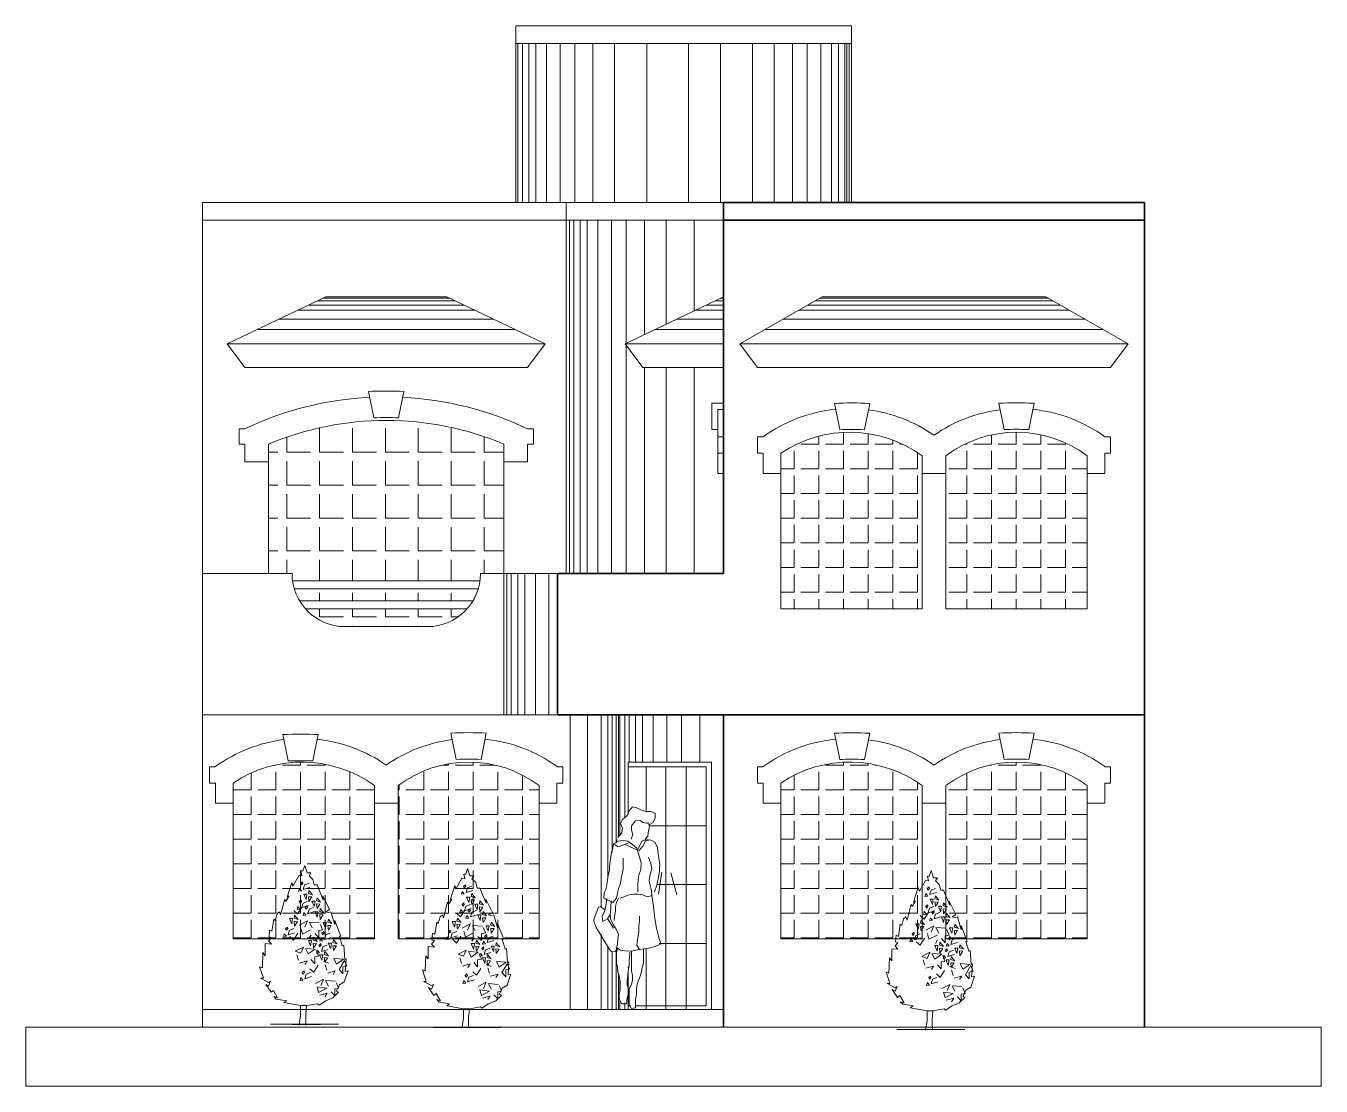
# Model space of a CAD drawing. Header units: millimetres. Extents: x 283.2 to 350.7, y 104.5 to 135.2.
# Drawn here: x 326.16 to 337.16, y 126.23 to 135.23 of the extents above; entities that cross this region are included whole.
import ezdxf

# ---------------------------------------------------------------- set-up
doc = ezdxf.new("R2010")
doc.units = ezdxf.units.MM
doc.layers.get('0').update_dxf_attribs({"lineweight": 0})
for name, color, linetype, lineweight in [('bajo', 5, 'Continuous', 13), ('carga', 6, 'Continuous', 35), ('muebles', 2, 'Continuous', 13), ('niveles', 40, 'Continuous', 0), ('árboles', 74, 'Continuous', 0)]:
    doc.layers.add(name, color=color, linetype=linetype, lineweight=lineweight)

# ---------------------------------------------------------------- blocks, each defined once
blk = doc.blocks.new('b arbol27')
at = {"linetype": 'Continuous'}
for p, q in [((-0.072, 4.864), (-0.13, 4.695)), ((0.001, 4.639), (-0.072, 4.864)), ((-0.247, 4.564), (-0.437, 4.226)), ((-0.159, 4.545), (-0.247, 4.564)), ((-0.13, 4.695), (-0.189, 4.695)), ((-0.189, 4.695), (-0.159, 4.545)), ((0.118, 4.639), (0.001, 4.639)), ((0.06, 4.545), (0.118, 4.639)), ((0.176, 4.433), (0.06, 4.545)), ((0.22, 4.264), (0.176, 4.433)), ((-0.466, 4.339), (-0.612, 3.889)), ((-0.437, 4.226), (-0.466, 4.339)), ((-0.236, 4.161), (-0.264, 4.072)), ((-0.264, 4.072), (-0.174, 4.083)), ((-0.174, 4.083), (-0.236, 4.161)), ((-0.14, 4.365), (-0.195, 4.313)), ((-0.195, 4.313), (-0.174, 4.266)), ((-0.174, 4.266), (-0.127, 4.318)), ((-0.127, 4.318), (-0.14, 4.365)), ((-0.079, 4.266), (-0.119, 4.125)), ((-0.119, 4.125), (0.086, 4.187)), ((-0.034, 3.82), (-0.103, 3.987)), ((-0.103, 3.987), (-0.007, 3.987)), ((0.059, 4.318), (-0.079, 4.266)), ((-0.007, 3.987), (-0.034, 3.82)), ((0.055, 4.092), (0.041, 4.003)), ((0.041, 4.003), (0.165, 3.961)), ((0.165, 3.961), (0.055, 4.092)), ((0.308, 4.264), (0.22, 4.264)), ((0.498, 3.797), (0.308, 4.264)), ((-0.685, 3.833), (-0.817, 3.346)), ((-0.656, 3.759), (-0.685, 3.833)), ((-0.554, 3.927), (-0.656, 3.759)), ((-0.612, 3.889), (-0.554, 3.927)), ((-0.283, 3.604), (-0.31, 3.516)), ((-0.291, 3.375), (-0.157, 3.588)), ((-0.221, 3.526), (-0.283, 3.604)), ((-0.187, 3.808), (-0.242, 3.756)), ((-0.242, 3.756), (-0.221, 3.709)), ((-0.221, 3.709), (-0.173, 3.761)), ((-0.173, 3.761), (-0.187, 3.808)), ((-0.125, 3.709), (-0.166, 3.568)), ((-0.166, 3.568), (0.04, 3.631)), ((0.012, 3.761), (-0.125, 3.709)), ((-0.001, 3.623), (-0.056, 3.57)), ((0.013, 3.576), (-0.001, 3.623)), ((0.055, 3.758), (0.041, 3.904)), ((0.041, 3.904), (0.144, 3.899)), ((0.144, 3.899), (0.055, 3.758)), ((0.217, 3.6), (0.148, 3.768)), ((0.148, 3.768), (0.245, 3.768)), ((0.245, 3.768), (0.217, 3.6)), ((0.306, 3.872), (0.292, 3.783)), ((0.292, 3.783), (0.416, 3.741)), ((0.306, 3.538), (0.292, 3.684)), ((0.292, 3.684), (0.395, 3.679)), ((0.416, 3.741), (0.306, 3.872)), ((0.395, 3.679), (0.306, 3.538)), ((0.483, 3.927), (0.498, 3.797)), ((0.688, 3.516), (0.483, 3.927)), ((-1.021, 3.215), (-1.08, 2.841)), ((-0.978, 3.178), (-1.021, 3.215)), ((-0.919, 3.384), (-0.978, 3.178)), ((-0.846, 3.44), (-0.919, 3.384)), ((-0.817, 3.346), (-0.846, 3.44)), ((-0.474, 3.066), (-0.543, 3.234)), ((-0.543, 3.234), (-0.447, 3.234)), ((-0.447, 3.234), (-0.474, 3.066)), ((-0.407, 3.482), (-0.291, 3.375)), ((-0.385, 3.338), (-0.399, 3.249)), ((-0.399, 3.249), (-0.275, 3.208)), ((-0.275, 3.208), (-0.385, 3.338)), ((-0.31, 3.516), (-0.221, 3.526)), ((-0.097, 3.419), (-0.124, 3.33)), ((-0.124, 3.33), (-0.035, 3.34)), ((-0.035, 3.34), (-0.097, 3.419)), ((-0.056, 3.57), (-0.035, 3.523)), ((-0.035, 3.523), (0.013, 3.576)), ((0.061, 3.523), (0.02, 3.382)), ((0.02, 3.382), (0.225, 3.445)), ((0.198, 3.576), (0.061, 3.523)), ((0.243, 3.438), (0.339, 3.438)), ((0.311, 3.271), (0.243, 3.438)), ((0.339, 3.438), (0.311, 3.271)), ((0.401, 3.542), (0.386, 3.454)), ((0.386, 3.454), (0.51, 3.412)), ((0.401, 3.208), (0.386, 3.354)), ((0.386, 3.354), (0.489, 3.349)), ((0.51, 3.412), (0.401, 3.542)), ((0.489, 3.349), (0.401, 3.208)), ((0.571, 3.44), (0.688, 3.516)), ((0.644, 3.422), (0.571, 3.44)), ((0.652, 3.213), (0.638, 3.124)), ((0.732, 3.44), (0.644, 3.422)), ((0.762, 3.082), (0.652, 3.213)), ((0.848, 3.047), (0.732, 3.44)), ((-1.153, 2.878), (-1.167, 2.672)), ((-1.08, 2.841), (-1.153, 2.878)), ((-0.604, 2.973), (-0.659, 2.921)), ((-0.659, 2.921), (-0.638, 2.874)), ((-0.638, 2.874), (-0.591, 2.926)), ((-0.591, 2.926), (-0.604, 2.973)), ((-0.543, 2.874), (-0.584, 2.733)), ((-0.584, 2.733), (-0.378, 2.795)), ((-0.405, 2.926), (-0.543, 2.874)), ((-0.385, 3.004), (-0.399, 3.15)), ((-0.399, 3.15), (-0.296, 3.145)), ((-0.296, 3.145), (-0.385, 3.004)), ((0.009, 3.162), (-0.241, 3.034)), ((-0.191, 2.927), (-0.141, 2.757)), ((-0.141, 2.757), (0.109, 2.884)), ((-0.074, 2.97), (0.009, 3.162)), ((0.075, 3.119), (0.159, 2.948)), ((0.375, 3.098), (0.075, 3.119)), ((0.475, 2.884), (0.358, 2.863)), ((0.358, 2.863), (0.358, 2.65)), ((0.408, 3.055), (0.475, 2.884)), ((0.509, 2.834), (0.455, 2.782)), ((0.476, 2.735), (0.523, 2.787)), ((0.563, 2.941), (0.494, 3.108)), ((0.494, 3.108), (0.59, 3.108)), ((0.523, 2.787), (0.509, 2.834)), ((0.59, 3.108), (0.563, 2.941)), ((0.709, 2.787), (0.571, 2.735)), ((0.638, 3.124), (0.762, 3.082)), ((0.652, 2.878), (0.638, 3.024)), ((0.638, 3.024), (0.741, 3.019)), ((0.741, 3.019), (0.652, 2.878)), ((1.038, 2.692), (0.848, 3.178)), ((0.848, 3.178), (0.848, 3.047)), ((-1.094, 2.447), (-1.284, 2.467)), ((-1.284, 2.467), (-1.284, 2.092)), ((-1.094, 2.654), (-1.182, 2.541)), ((-1.182, 2.541), (-1.094, 2.447)), ((-1.167, 2.672), (-1.094, 2.654)), ((-0.701, 2.769), (-0.728, 2.68)), ((-0.728, 2.68), (-0.638, 2.691)), ((-0.638, 2.691), (-0.701, 2.769)), ((-0.531, 2.679), (-0.414, 2.572)), ((-0.414, 2.572), (-0.281, 2.785)), ((0.107, 2.391), (0.039, 2.558)), ((0.039, 2.558), (0.135, 2.558)), ((0.059, 2.629), (0.125, 2.735)), ((0.135, 2.558), (0.107, 2.391)), ((0.196, 2.663), (0.182, 2.574)), ((0.182, 2.574), (0.306, 2.532)), ((0.196, 2.329), (0.182, 2.475)), ((0.182, 2.475), (0.285, 2.47)), ((0.306, 2.532), (0.196, 2.663)), ((0.285, 2.47), (0.196, 2.329)), ((0.358, 2.65), (0.242, 2.778)), ((0.417, 2.463), (0.362, 2.41)), ((0.362, 2.41), (0.383, 2.363)), ((0.383, 2.363), (0.43, 2.416)), ((0.413, 2.63), (0.386, 2.541)), ((0.386, 2.541), (0.476, 2.552)), ((0.476, 2.552), (0.413, 2.63)), ((0.43, 2.416), (0.417, 2.463)), ((0.455, 2.782), (0.476, 2.735)), ((0.616, 2.416), (0.478, 2.363)), ((0.571, 2.735), (0.53, 2.594)), ((0.53, 2.594), (0.736, 2.656)), ((0.72, 2.313), (0.651, 2.48)), ((0.651, 2.48), (0.747, 2.48)), ((0.747, 2.48), (0.72, 2.313)), ((0.809, 2.584), (0.795, 2.496)), ((0.795, 2.496), (0.919, 2.454)), ((0.795, 2.396), (0.898, 2.391)), ((0.809, 2.25), (0.795, 2.396)), ((0.919, 2.454), (0.809, 2.584)), ((0.898, 2.391), (0.809, 2.25)), ((0.994, 2.692), (1.038, 2.692)), ((1.082, 2.391), (0.994, 2.692)), ((1.126, 2.411), (1.082, 2.391)), ((1.155, 1.98), (1.126, 2.411)), ((-1.357, 2.186), (-1.372, 1.717)), ((-1.284, 2.092), (-1.357, 2.186)), ((-0.115, 2.359), (-0.364, 2.231)), ((-0.364, 2.231), (-0.198, 2.167)), ((-0.314, 2.124), (-0.264, 1.954)), ((-0.198, 2.167), (-0.115, 2.359)), ((0.251, 2.295), (-0.048, 2.316)), ((-0.048, 2.316), (0.035, 2.145)), ((0.035, 2.145), (0.251, 2.295)), ((0.351, 2.081), (0.235, 2.06)), ((0.235, 2.06), (0.235, 1.847)), ((0.285, 2.252), (0.351, 2.081)), ((0.321, 2.259), (0.293, 2.17)), ((0.293, 2.17), (0.383, 2.181)), ((0.383, 2.181), (0.321, 2.259)), ((0.453, 1.952), (0.384, 2.119)), ((0.384, 2.119), (0.48, 2.119)), ((0.478, 2.363), (0.438, 2.222)), ((0.438, 2.222), (0.643, 2.285)), ((0.48, 2.119), (0.453, 1.952)), ((0.542, 2.223), (0.528, 2.134)), ((0.528, 2.134), (0.652, 2.093)), ((0.542, 1.889), (0.528, 2.035)), ((0.528, 2.035), (0.631, 2.03)), ((0.652, 2.093), (0.542, 2.223)), ((0.631, 2.03), (0.542, 1.889)), ((1.116, 1.986), (0.817, 2.007)), ((0.817, 2.007), (0.9, 1.836)), ((1.199, 1.998), (1.155, 1.98)), ((1.17, 1.605), (1.199, 1.998)), ((-1.46, 1.755), (-1.343, 1.398)), ((-1.372, 1.717), (-1.46, 1.755)), ((0.002, 1.932), (-0.231, 1.868)), ((-0.094, 1.628), (-0.149, 1.575)), ((-0.08, 1.581), (-0.094, 1.628)), ((-0.065, 1.826), (0.002, 1.932)), ((0.087, 1.691), (0.204, 1.584)), ((0.235, 1.847), (0.118, 1.975)), ((0.204, 1.584), (0.337, 1.797)), ((0.501, 1.922), (0.667, 1.858)), ((0.551, 1.815), (0.601, 1.645)), ((0.867, 1.623), (0.634, 1.559)), ((0.8, 1.517), (0.867, 1.623)), ((0.9, 1.836), (1.116, 1.986)), ((0.983, 1.666), (1.15, 1.943)), ((1.1, 1.538), (0.983, 1.666)), ((1.216, 1.772), (1.1, 1.751)), ((1.1, 1.751), (1.1, 1.538)), ((1.141, 1.286), (1.257, 1.624)), ((1.15, 1.943), (1.216, 1.772)), ((1.257, 1.624), (1.17, 1.605)), ((-1.43, 1.398), (-1.182, 1.268)), ((-1.343, 1.398), (-1.43, 1.398)), ((-1.182, 1.155), (-1.27, 1.212)), ((-1.27, 1.212), (-1.109, 0.969)), ((-1.182, 1.268), (-1.124, 1.306)), ((-1.124, 1.306), (-1.182, 1.155)), ((-0.19, 1.424), (-0.217, 1.335)), ((-0.217, 1.335), (-0.128, 1.345)), ((-0.128, 1.345), (-0.19, 1.424)), ((-0.149, 1.575), (-0.128, 1.528)), ((-0.128, 1.528), (-0.08, 1.581)), ((-0.032, 1.528), (-0.073, 1.387)), ((-0.073, 1.387), (0.132, 1.45)), ((0.105, 1.581), (-0.032, 1.528)), ((0.503, 1.371), (0.254, 1.243)), ((0.42, 1.179), (0.503, 1.371)), ((0.57, 1.328), (0.653, 1.157)), ((0.869, 1.307), (0.57, 1.328)), ((0.903, 1.264), (0.969, 1.093)), ((0.994, 1.193), (1.141, 1.286)), ((-1.109, 0.969), (-1.036, 1.025)), ((-1.036, 1.025), (-0.905, 0.8)), ((-0.905, 0.8), (-1.021, 0.837)), ((-1.021, 0.837), (-0.948, 0.762)), ((0.603, 1.093), (0.304, 1.136)), ((0.304, 1.136), (0.354, 0.966)), ((0.354, 0.966), (0.603, 1.093)), ((0.62, 0.944), (0.387, 0.88)), ((0.553, 0.838), (0.62, 0.944)), ((0.571, 0.706), (0.79, 0.8)), ((0.853, 0.859), (0.736, 0.987)), ((0.79, 0.8), (0.965, 0.969)), ((0.969, 1.093), (0.853, 1.072)), ((0.853, 1.072), (0.853, 0.859)), ((0.907, 1.005), (0.994, 1.193)), ((0.965, 0.969), (0.907, 1.005)), ((-0.948, 0.762), (-0.627, 0.706)), ((-0.627, 0.706), (-0.715, 0.65)), ((-0.715, 0.65), (-0.201, 0.558)), ((-0.201, 0.558), (-0.201, 0.253)), ((-0.201, 0.558), (-0.018, 0.558)), ((-0.018, 0.558), (-0.043, 0.295)), ((-0.018, 0.558), (0.323, 0.612)), ((0.323, 0.612), (0.366, 0.575)), ((0.366, 0.575), (0.571, 0.706)), ((-0.201, 0.253), (-0.247, -0.042)), ((-0.043, 0.295), (-0.043, 0.05)), ((-0.043, 0.05), (-0.028, -0.042))]:
    blk.add_line(p, q, dxfattribs=at)
at = {"linetype": 'ByBlock'}
for p, q in [((-1.13, -0.015), (0.96, -0.015)), ((-0.456, -0.016), (0.409, -0.016))]:
    blk.add_line(p, q, dxfattribs=at)

msp = doc.modelspace()

# ---------------------------------------------------------------- hatches: boundary and pattern name
at = {"layer": 'niveles'}
h = msp.add_hatch(dxfattribs=at)
h.set_pattern_fill('ANGLE', color=256, scale=0.04, style=0)
h.set_pattern_definition([(0, (81.94073, 41.3629), (0, 0.2794), [0.2032, -0.0762]), (90, (81.94073, 41.3629), (-0.2794, 2e-17), [0.2032, -0.0762])])
h.paths.add_polyline_path([(330.217, 131.679, 0.2), (328.217, 131.679), (328.217, 130.579), (328.417, 130.579, 0.033445), (328.421, 130.519), (330.013, 130.519, 0.033445), (330.017, 130.579), (330.217, 130.579)])
h.paths.add_polyline_path([(329.903, 130.279), (328.532, 130.279, 0.213422), (328.867, 130.129), (329.567, 130.129, 0.213422)])
h.paths.add_polyline_path([(329.998, 130.449), (328.436, 130.449, 0.060928), (328.48, 130.349), (329.954, 130.349, 0.060928)])
h = msp.add_hatch(dxfattribs=at)
h.set_pattern_fill('ANGLE', color=256, scale=0.03, angle=90, style=0)
h.set_pattern_definition([(90, (74.72395, 25.01654), (-0.20955, 1e-17), [0.1524, -0.05715]), (180, (74.72395, 25.01654), (-3e-17, -0.20955), [0.1524, -0.05715])])
h.paths.add_polyline_path([(329.117, 128.629), (329.117, 128.779, 0.314647), (327.917, 128.801), (327.917, 128.629), (327.917, 127.479), (329.117, 127.479)])
h.paths.add_polyline_path([(329.317, 128.779), (329.317, 128.629), (329.317, 127.479), (330.517, 127.479), (330.517, 128.629), (330.517, 128.779, 0.333333)])
h.paths.add_polyline_path([(333.769, 128.629), (333.769, 128.779, 0.314647), (332.569, 128.801), (332.569, 128.629), (332.569, 127.479), (333.769, 127.479)])
h.paths.add_polyline_path([(333.969, 127.479), (335.169, 127.479), (335.169, 128.629), (335.169, 128.779, 0.333333), (333.969, 128.779), (333.969, 128.629)])
h.paths.add_polyline_path([(333.969, 131.579), (333.969, 131.429), (333.969, 130.279), (335.169, 130.279), (335.169, 131.429), (335.169, 131.579, 0.333333)])
h.paths.add_polyline_path([(333.769, 131.429), (333.769, 131.579, 0.314647), (332.569, 131.601), (332.569, 131.429), (332.569, 130.279), (333.769, 130.279)])

# ---------------------------------------------------------------- linework, layer by layer
at = {"layer": 'bajo'}
for p, q in [((328.217, 130.579), (328.217, 131.679)), ((330.217, 130.579), (330.217, 131.679)), ((332.569, 131.429), (332.569, 131.601)), ((333.769, 131.429), (333.769, 131.579)), ((333.969, 131.579), (333.969, 131.429)), ((335.169, 131.429), (335.169, 131.579)), ((332.569, 131.429), (332.569, 130.279)), ((333.769, 131.429), (333.769, 130.279)), ((333.969, 131.429), (333.969, 130.279)), ((335.169, 131.429), (335.169, 130.279)), ((328.417, 130.579), (327.657, 130.579)), ((327.657, 129.379), (327.657, 130.579)), ((330.215, 130.579), (330.017, 130.579)), ((330.672, 130.579), (330.215, 130.579)), ((330.215, 130.579), (330.215, 129.379)), ((328.421, 130.519), (330.013, 130.519)), ((328.436, 130.449), (329.998, 130.449)), ((328.48, 130.349), (329.954, 130.349)), ((328.532, 130.279), (329.903, 130.279)), ((332.569, 130.279), (333.769, 130.279)), ((333.969, 130.279), (335.169, 130.279)), ((328.867, 130.129), (329.567, 130.129)), ((330.672, 129.379), (327.657, 129.379)), ((327.917, 128.629), (327.917, 128.801)), ((329.117, 128.629), (329.117, 128.779)), ((329.317, 128.779), (329.317, 128.629)), ((330.517, 128.629), (330.517, 128.779)), ((332.569, 128.629), (332.569, 128.801)), ((333.769, 128.629), (333.769, 128.779)), ((333.969, 128.779), (333.969, 128.629)), ((335.169, 128.629), (335.169, 128.779)), ((327.917, 128.629), (327.917, 127.479)), ((329.117, 128.629), (329.117, 127.479)), ((329.317, 128.629), (329.317, 127.479)), ((330.517, 128.629), (330.517, 127.479)), ((332.569, 128.629), (332.569, 127.479)), ((333.769, 128.629), (333.769, 127.479)), ((333.969, 128.629), (333.969, 127.479)), ((335.169, 128.629), (335.169, 127.479)), ((327.917, 127.479), (329.117, 127.479)), ((329.317, 127.479), (330.517, 127.479)), ((332.569, 127.479), (333.769, 127.479)), ((333.969, 127.479), (335.169, 127.479))]:
    msp.add_line(p, q, dxfattribs=at)
for centre, radius, start, end in [((329.217, 129.279), 2.6, 67.3801, 112.6199), ((333.153, 130.731), 1.048, 54.0031, 123.8673), ((334.569, 130.779), 1, 53.1301, 126.8699), ((328.867, 130.579), 0.45, 180, 270), ((329.567, 130.579), 0.45, 270, 0), ((328.501, 127.931), 1.048, 54.0031, 123.8673), ((329.917, 127.979), 1, 53.1301, 126.8699), ((333.153, 127.931), 1.048, 54.0031, 123.8673), ((334.569, 127.979), 1, 53.1301, 126.8699)]:
    msp.add_arc(centre, radius, start, end, dxfattribs=at)
at = {"layer": 'carga'}
for p, q in [((332.082, 133.729), (335.657, 133.729)), ((332.082, 130.579), (332.082, 133.729)), ((335.657, 126.729), (335.657, 133.729)), ((332.082, 133.579), (335.657, 133.579)), ((330.672, 130.579), (330.672, 129.379)), ((330.672, 130.579), (332.082, 130.579)), ((330.672, 129.379), (335.657, 129.379)), ((332.082, 126.729), (332.082, 129.379))]:
    msp.add_line(p, q, dxfattribs=at)
at = {"layer": 'muebles'}
for p, q in [((331.308, 128.6), (331.28, 128.564)), ((331.346, 128.591), (331.308, 128.6)), ((331.385, 128.572), (331.346, 128.591)), ((331.223, 128.493), (331.207, 128.457)), ((331.262, 128.526), (331.223, 128.493)), ((331.264, 128.53), (331.262, 128.526)), ((331.28, 128.564), (331.266, 128.535)), ((331.335, 128.479), (331.374, 128.482)), ((331.374, 128.482), (331.396, 128.466)), ((331.424, 128.559), (331.385, 128.572)), ((331.463, 128.559), (331.424, 128.559)), ((331.501, 128.545), (331.463, 128.559)), ((331.485, 128.466), (331.501, 128.507)), ((331.501, 128.507), (331.501, 128.545)), ((331.219, 128.378), (331.184, 128.34)), ((331.207, 128.457), (331.223, 128.419)), ((331.223, 128.419), (331.219, 128.378)), ((331.301, 128.438), (331.335, 128.479)), ((331.301, 128.4), (331.301, 128.438)), ((331.312, 128.364), (331.301, 128.4)), ((331.396, 128.466), (331.426, 128.46)), ((331.426, 128.46), (331.444, 128.46)), ((331.442, 128.378), (331.438, 128.351)), ((331.447, 128.408), (331.442, 128.378)), ((331.444, 128.46), (331.453, 128.427)), ((331.447, 128.446), (331.485, 128.466)), ((331.453, 128.427), (331.447, 128.408)), ((331.146, 128.285), (331.141, 128.247)), ((331.191, 128.307), (331.146, 128.285)), ((331.157, 128.28), (331.187, 128.26)), ((331.177, 128.32), (331.169, 128.299)), ((331.187, 128.26), (331.271, 128.29)), ((331.23, 128.312), (331.191, 128.307)), ((331.269, 128.307), (331.23, 128.312)), ((331.251, 128.277), (331.344, 128.233)), ((331.308, 128.28), (331.269, 128.307)), ((331.296, 128.326), (331.312, 128.364)), ((331.346, 128.247), (331.308, 128.28)), ((331.392, 128.31), (331.355, 128.241)), ((331.362, 128.225), (331.396, 128.266)), ((331.444, 128.321), (331.392, 128.31)), ((331.396, 128.266), (331.419, 128.307)), ((331.438, 128.351), (331.412, 128.318)), ((331.419, 128.307), (331.458, 128.318)), ((331.458, 128.318), (331.497, 128.299)), ((331.497, 128.299), (331.52, 128.258)), ((331.125, 128.173), (331.118, 128.132)), ((331.13, 128.211), (331.125, 128.173)), ((331.141, 128.247), (331.13, 128.211)), ((331.228, 128.162), (331.228, 128.066)), ((331.358, 128.211), (331.346, 128.247)), ((331.369, 128.173), (331.358, 128.211)), ((331.369, 128.173), (331.383, 128.124)), ((331.444, 128.173), (331.463, 128.118)), ((331.52, 128.258), (331.524, 128.219)), ((331.524, 128.219), (331.54, 128.107)), ((331.114, 128.058), (331.102, 128.02)), ((331.118, 128.132), (331.114, 128.094)), ((331.114, 128.094), (331.114, 128.058)), ((331.228, 128.066), (331.214, 128.006)), ((331.378, 128.066), (331.36, 128.011)), ((331.383, 128.124), (331.378, 128.066)), ((331.472, 128.072), (331.458, 128.028)), ((331.463, 128.118), (331.472, 128.072)), ((331.54, 128.107), (331.536, 128.031)), ((331.091, 127.94), (331.084, 127.905)), ((331.096, 127.979), (331.091, 127.94)), ((331.102, 128.02), (331.096, 127.979)), ((331.191, 127.905), (331.203, 127.94)), ((331.214, 128.006), (331.203, 127.94)), ((331.36, 128.011), (331.353, 127.943)), ((331.353, 127.943), (331.353, 127.877)), ((331.458, 128.028), (331.451, 127.973)), ((331.451, 127.973), (331.458, 127.932)), ((331.458, 127.932), (331.469, 127.886)), ((331.515, 127.935), (331.495, 127.877)), ((331.536, 128.031), (331.515, 127.935)), ((331.068, 127.866), (331.064, 127.825)), ((331.064, 127.825), (331.141, 127.787)), ((331.084, 127.905), (331.068, 127.866)), ((331.141, 127.787), (331.173, 127.825)), ((331.173, 127.825), (331.18, 127.866)), ((331.191, 127.825), (331.173, 127.787)), ((331.18, 127.866), (331.191, 127.905)), ((331.28, 127.853), (331.203, 127.825)), ((331.319, 127.858), (331.28, 127.853)), ((331.358, 127.858), (331.319, 127.858)), ((331.396, 127.853), (331.358, 127.858)), ((331.435, 127.834), (331.396, 127.853)), ((331.474, 127.847), (331.435, 127.834)), ((331.469, 127.886), (331.474, 127.847)), ((331.472, 127.847), (331.488, 127.752)), ((330.991, 127.675), (331.02, 127.746)), ((331.02, 127.746), (331.036, 127.752)), ((331.036, 127.752), (331.071, 127.727)), ((331.08, 127.741), (331.068, 127.705)), ((331.084, 127.779), (331.08, 127.741)), ((331.091, 127.82), (331.084, 127.779)), ((331.118, 127.686), (331.125, 127.727)), ((331.125, 127.765), (331.13, 127.801)), ((331.125, 127.727), (331.125, 127.765)), ((331.164, 127.713), (331.157, 127.672)), ((331.173, 127.787), (331.164, 127.752)), ((331.164, 127.752), (331.164, 127.713)), ((331.488, 127.752), (331.499, 127.65)), ((330.979, 127.639), (330.991, 127.675)), ((330.984, 127.615), (330.979, 127.639)), ((331, 127.576), (330.984, 127.615)), ((331.068, 127.705), (331.052, 127.667)), ((331.052, 127.667), (331.057, 127.626)), ((331.057, 127.626), (331.096, 127.648)), ((331.096, 127.648), (331.118, 127.686)), ((331.1, 127.645), (331.146, 127.568)), ((331.118, 127.68), (331.125, 127.639)), ((331.125, 127.639), (331.146, 127.598)), ((331.157, 127.672), (331.153, 127.634)), ((331.362, 127.587), (331.369, 127.634)), ((331.369, 127.634), (331.369, 127.672)), ((331.499, 127.65), (331.513, 127.568)), ((331.057, 127.481), (331, 127.576)), ((331.146, 127.598), (331.169, 127.56)), ((331.169, 127.56), (331.189, 127.516)), ((331.189, 127.516), (331.184, 127.475)), ((331.351, 127.467), (331.358, 127.505)), ((331.358, 127.505), (331.362, 127.541)), ((331.362, 127.541), (331.362, 127.587)), ((331.513, 127.568), (331.533, 127.489)), ((331.114, 127.388), (331.057, 127.481)), ((331.114, 127.388), (331.134, 127.369)), ((331.162, 127.371), (331.175, 127.399)), ((331.169, 127.405), (331.169, 127.403)), ((331.18, 127.44), (331.173, 127.393)), ((331.18, 127.399), (331.173, 127.36)), ((331.207, 127.382), (331.175, 127.401)), ((331.184, 127.475), (331.18, 127.44)), ((331.184, 127.393), (331.18, 127.388)), ((331.262, 127.374), (331.207, 127.382)), ((331.36, 127.388), (331.314, 127.377)), ((331.346, 127.426), (331.351, 127.467)), ((331.369, 127.388), (331.346, 127.426)), ((331.447, 127.399), (331.369, 127.388)), ((331.401, 127.388), (331.401, 127.273)), ((331.485, 127.407), (331.447, 127.399)), ((331.52, 127.421), (331.485, 127.407)), ((331.549, 127.437), (331.52, 127.421)), ((331.533, 127.489), (331.549, 127.437)), ((331.534, 127.439), (331.54, 127.439)), ((331.134, 127.369), (331.162, 127.371)), ((331.173, 127.36), (331.173, 127.273)), ((331.173, 127.273), (331.18, 127.235)), ((331.314, 127.377), (331.262, 127.374)), ((331.28, 127.3), (331.285, 127.341)), ((331.28, 127.254), (331.28, 127.3)), ((331.285, 127.341), (331.285, 127.366)), ((331.301, 127.207), (331.301, 127.374)), ((331.401, 127.273), (331.39, 127.235)), ((331.18, 127.235), (331.184, 127.199)), ((331.184, 127.199), (331.196, 127.161)), ((331.196, 127.161), (331.203, 127.12)), ((331.262, 127.128), (331.269, 127.166)), ((331.269, 127.166), (331.273, 127.207)), ((331.273, 127.207), (331.28, 127.254)), ((331.273, 127.24), (331.273, 127.232)), ((331.308, 127.166), (331.301, 127.207)), ((331.308, 127.128), (331.308, 127.166)), ((331.374, 127.161), (331.358, 127.12)), ((331.385, 127.199), (331.374, 127.161)), ((331.39, 127.235), (331.385, 127.199)), ((331.202, 127.141), (331.202, 127.04)), ((331.203, 127.12), (331.203, 127.046)), ((331.262, 127.092), (331.262, 127.128)), ((331.273, 127.054), (331.262, 127.092)), ((331.273, 127.013), (331.273, 127.054)), ((331.28, 127.054), (331.301, 127.092)), ((331.28, 126.928), (331.28, 127.054)), ((331.301, 127.092), (331.308, 127.128)), ((331.346, 127.081), (331.342, 127.046)), ((331.358, 127.12), (331.346, 127.081)), ((331.203, 127.046), (331.196, 127.007)), ((331.196, 127.007), (331.196, 126.966)), ((331.196, 126.966), (331.219, 126.928)), ((331.257, 126.928), (331.262, 126.975)), ((331.262, 126.975), (331.273, 127.013)), ((331.342, 127.007), (331.335, 126.966)), ((331.335, 126.966), (331.335, 126.893)), ((331.342, 127.046), (331.342, 127.007)), ((331.219, 126.928), (331.257, 126.928)), ((331.273, 126.909), (331.289, 126.909)), ((331.296, 126.887), (331.28, 126.928)), ((331.335, 126.893), (331.296, 126.887))]:
    msp.add_line(p, q, dxfattribs=at)
at = {"layer": 'niveles'}
for p, q in [((330.319, 135.229), (333.168, 135.229)), ((330.319, 135.229), (330.319, 133.729)), ((333.168, 135.229), (333.168, 133.729)), ((330.319, 135.079), (333.168, 135.079)), ((330.336, 135.079), (330.336, 133.729)), ((330.373, 135.079), (330.373, 133.729)), ((330.428, 135.079), (330.428, 133.729)), ((330.487, 135.079), (330.487, 133.729)), ((330.579, 135.079), (330.579, 133.729)), ((330.693, 135.079), (330.693, 133.729)), ((330.818, 135.079), (330.818, 133.729)), ((330.973, 135.079), (330.973, 133.729)), ((331.157, 135.079), (331.157, 133.729)), ((331.429, 135.079), (331.429, 133.729)), ((331.783, 135.079), (331.783, 133.729)), ((332.057, 135.079), (332.057, 133.729)), ((332.329, 135.079), (332.329, 133.729)), ((332.513, 135.079), (332.513, 133.729)), ((332.668, 135.079), (332.668, 133.729)), ((332.793, 135.079), (332.793, 133.729)), ((332.907, 135.079), (332.907, 133.729)), ((332.999, 135.079), (332.999, 133.729)), ((333.058, 135.079), (333.058, 133.729)), ((333.113, 135.079), (333.113, 133.729)), ((333.128, 135.079), (333.128, 133.729)), ((333.15, 135.079), (333.15, 133.729)), ((327.657, 133.729), (327.657, 130.579)), ((332.082, 133.729), (327.657, 133.729)), ((330.746, 133.729), (330.746, 130.579)), ((332.082, 133.579), (327.657, 133.579)), ((330.773, 133.579), (330.773, 130.579)), ((330.81, 133.579), (330.81, 130.579)), ((330.865, 133.579), (330.865, 130.579)), ((330.924, 133.579), (330.924, 130.579)), ((331.015, 133.579), (331.015, 130.579)), ((331.13, 133.579), (331.13, 130.579)), ((331.255, 133.579), (331.255, 130.579)), ((331.41, 133.579), (331.41, 132.607)), ((331.594, 133.579), (331.594, 132.695)), ((331.833, 133.579), (331.833, 132.81)), ((327.867, 132.529), (328.703, 132.929)), ((328.633, 132.895), (329.802, 132.895)), ((328.678, 132.916), (329.757, 132.916)), ((328.703, 132.929), (329.731, 132.929)), ((329.731, 132.929), (330.567, 132.529)), ((331.246, 132.529), (332.082, 132.929)), ((332.011, 132.895), (332.082, 132.895)), ((332.056, 132.916), (332.082, 132.916)), ((332.219, 132.529), (332.919, 132.929)), ((332.86, 132.895), (334.878, 132.895)), ((332.898, 132.916), (334.841, 132.916)), ((332.919, 132.929), (334.819, 132.929)), ((334.819, 132.929), (335.519, 132.529)), ((328.468, 132.816), (329.966, 132.816)), ((328.558, 132.859), (329.876, 132.859)), ((331.847, 132.816), (332.082, 132.816)), ((331.937, 132.859), (332.082, 132.859)), ((332.722, 132.816), (335.016, 132.816)), ((332.798, 132.859), (334.941, 132.859)), ((328.305, 132.738), (330.129, 132.738)), ((331.684, 132.738), (332.082, 132.738)), ((332.586, 132.738), (335.153, 132.738)), ((328.126, 132.652), (330.309, 132.652)), ((331.504, 132.652), (332.082, 132.652)), ((332.436, 132.652), (335.303, 132.652)), ((327.867, 132.529), (330.567, 132.529)), ((327.867, 132.529), (328.017, 132.329)), ((330.567, 132.529), (330.417, 132.329)), ((331.246, 132.529), (332.082, 132.529)), ((331.246, 132.529), (331.396, 132.329)), ((332.219, 132.529), (332.369, 132.329)), ((332.219, 132.529), (335.519, 132.529)), ((335.519, 132.529), (335.369, 132.329)), ((328.017, 132.329), (330.417, 132.329)), ((331.396, 132.329), (332.082, 132.329)), ((331.41, 132.329), (331.41, 130.579)), ((331.594, 132.329), (331.594, 130.579)), ((331.833, 132.329), (331.833, 130.579)), ((332.369, 132.329), (335.369, 132.329)), ((329.067, 132.125), (329.112, 131.901)), ((329.367, 132.125), (329.322, 131.901)), ((331.982, 131.801), (331.982, 132.025)), ((332.082, 132.025), (331.982, 132.025)), ((333.023, 132.025), (333.068, 131.801)), ((333.323, 132.025), (333.278, 131.801)), ((334.419, 132.025), (334.464, 131.801)), ((334.719, 132.025), (334.674, 131.801)), ((332.032, 131.429), (332.032, 131.973)), ((332.082, 131.973), (332.032, 131.973)), ((328.017, 131.808), (327.967, 131.808)), ((327.967, 131.808), (327.967, 131.679)), ((330.417, 131.808), (330.467, 131.808)), ((330.467, 131.679), (330.467, 131.808)), ((332.032, 131.801), (331.982, 131.801)), ((328.017, 131.679), (327.967, 131.679)), ((328.017, 131.529), (328.017, 131.679)), ((330.417, 131.679), (330.467, 131.679)), ((330.417, 131.529), (330.417, 131.679)), ((332.082, 131.74), (332.032, 131.74)), ((332.369, 131.74), (332.369, 131.601)), ((332.419, 131.74), (332.369, 131.74)), ((335.319, 131.74), (335.369, 131.74)), ((335.369, 131.74), (335.369, 131.601)), ((332.082, 131.601), (332.032, 131.601)), ((332.419, 131.601), (332.369, 131.601)), ((332.419, 131.601), (332.419, 131.429)), ((335.319, 131.601), (335.369, 131.601)), ((335.319, 131.601), (335.319, 131.429)), ((328.017, 131.529), (328.217, 131.529)), ((330.217, 131.529), (330.417, 131.529)), ((332.082, 131.429), (332.032, 131.429)), ((332.419, 131.429), (332.569, 131.429)), ((333.769, 131.429), (333.969, 131.429)), ((335.169, 131.429), (335.28, 131.429)), ((335.319, 131.429), (335.169, 131.429)), ((330.242, 130.579), (330.242, 129.379)), ((330.279, 130.579), (330.279, 129.379)), ((330.334, 130.579), (330.334, 129.379)), ((330.393, 130.579), (330.393, 129.379)), ((330.485, 130.579), (330.485, 129.379)), ((330.599, 130.579), (330.599, 129.379)), ((327.657, 129.379), (327.657, 126.729)), ((330.778, 129.379), (330.778, 126.879)), ((330.925, 129.379), (330.925, 126.879)), ((331.041, 129.379), (331.041, 127.745)), ((331.1, 129.379), (331.1, 127.987)), ((331.135, 129.379), (331.135, 128.212)), ((331.169, 129.379), (331.169, 128.291)), ((331.191, 129.379), (331.191, 128.348)), ((331.202, 129.379), (331.202, 128.353)), ((331.243, 129.379), (331.243, 128.51)), ((331.28, 129.379), (331.28, 128.979)), ((331.335, 129.379), (331.335, 128.979)), ((331.394, 129.379), (331.394, 128.979)), ((331.485, 129.379), (331.485, 128.979)), ((331.6, 129.379), (331.6, 128.979)), ((331.725, 129.379), (331.725, 128.979)), ((331.88, 129.379), (331.88, 128.979)), ((328.339, 129.212), (328.384, 128.989)), ((328.639, 129.212), (328.594, 128.989)), ((329.767, 129.225), (329.812, 129.001)), ((330.067, 129.225), (330.022, 129.001)), ((333.023, 129.225), (333.068, 129.001)), ((333.323, 129.225), (333.278, 129.001)), ((334.419, 129.225), (334.464, 129.001)), ((334.719, 129.225), (334.674, 129.001)), ((327.717, 128.94), (327.717, 128.801)), ((327.767, 128.94), (327.717, 128.94)), ((330.667, 128.94), (330.717, 128.94)), ((330.717, 128.94), (330.717, 128.801)), ((331.273, 128.979), (331.273, 128.535)), ((331.273, 128.979), (331.98, 128.979)), ((331.273, 128.939), (331.933, 128.939)), ((331.424, 128.939), (331.424, 128.553)), ((331.593, 128.939), (331.593, 126.879)), ((331.764, 128.939), (331.764, 126.879)), ((331.933, 126.909), (331.933, 128.939)), ((331.98, 128.979), (331.98, 126.879)), ((332.369, 128.94), (332.369, 128.801)), ((332.419, 128.94), (332.369, 128.94)), ((335.319, 128.94), (335.369, 128.94)), ((335.369, 128.94), (335.369, 128.801)), ((327.767, 128.801), (327.717, 128.801)), ((327.767, 128.801), (327.767, 128.629)), ((330.667, 128.801), (330.717, 128.801)), ((330.667, 128.801), (330.667, 128.629)), ((332.419, 128.801), (332.369, 128.801)), ((332.419, 128.801), (332.419, 128.629)), ((335.319, 128.801), (335.369, 128.801)), ((335.319, 128.801), (335.319, 128.629)), ((327.767, 128.629), (327.917, 128.629)), ((329.117, 128.629), (329.317, 128.629)), ((330.517, 128.629), (330.628, 128.629)), ((330.667, 128.629), (330.517, 128.629)), ((332.419, 128.629), (332.569, 128.629)), ((333.769, 128.629), (333.969, 128.629)), ((335.169, 128.629), (335.28, 128.629)), ((335.319, 128.629), (335.169, 128.629)), ((331.45, 128.439), (331.933, 128.439)), ((331.559, 128.045), (331.528, 127.859)), ((331.516, 127.939), (331.933, 127.939)), ((331.634, 128.039), (331.684, 127.852)), ((331.041, 127.517), (331.041, 126.879)), ((331.1, 127.41), (331.1, 126.878)), ((331.169, 127.388), (331.169, 126.878)), ((331.424, 127.398), (331.424, 126.879)), ((331.546, 127.439), (331.933, 127.439)), ((331.135, 127.369), (331.135, 126.874)), ((331.191, 127.187), (331.191, 126.878)), ((331.273, 127.202), (331.273, 126.879)), ((331.202, 126.957), (331.202, 126.879)), ((327.657, 126.879), (332.082, 126.879)), ((331.243, 126.935), (331.243, 126.879)), ((331.335, 126.909), (331.933, 126.909)), ((326.157, 126.729), (337.157, 126.729)), ((326.157, 126.729), (326.157, 126.229)), ((337.157, 126.229), (337.157, 126.729)), ((326.157, 126.229), (337.157, 126.229))]:
    msp.add_line(p, q, dxfattribs=at)
for centre, radius, start, end in [((329.217, 129.279), 2.85, 86.983, 93.017), ((329.217, 129.279), 2.8, 92.8662, 115.3769), ((329.217, 129.279), 2.8, 64.6231, 87.1338), ((333.173, 129.178), 2.85, 86.983, 93.017), ((334.569, 129.179), 2.85, 86.983, 93.017), ((329.217, 129.279), 2.625, 87.7074, 92.2926), ((333.153, 130.731), 1.248, 95.5226, 126.0263), ((333.153, 130.731), 1.248, 55.0066, 82.7177), ((334.585, 130.728), 1.251, 97.0921, 124.9203), ((334.585, 130.728), 1.251, 54.0471, 84.3229), ((333.173, 129.178), 2.625, 87.7074, 92.2926), ((334.569, 129.179), 2.625, 87.7074, 92.2926), ((328.501, 127.931), 1.248, 97.0709, 126.0263), ((328.489, 126.366), 2.85, 86.983, 93.017), ((328.501, 127.931), 1.248, 55.0066, 84.0375), ((329.933, 127.928), 1.251, 97.0921, 124.9203), ((329.917, 126.379), 2.85, 86.983, 93.017), ((329.933, 127.928), 1.251, 54.0471, 84.3229), ((333.153, 127.931), 1.248, 95.5226, 126.0263), ((333.173, 126.378), 2.85, 86.983, 93.017), ((333.153, 127.931), 1.248, 55.0066, 82.7177), ((334.585, 127.928), 1.251, 97.0921, 124.9203), ((334.569, 126.379), 2.85, 86.983, 93.017), ((334.585, 127.928), 1.251, 54.0471, 84.3229), ((328.489, 126.366), 2.625, 87.7074, 92.2926), ((329.917, 126.379), 2.625, 87.7074, 92.2926), ((333.173, 126.378), 2.625, 87.7074, 92.2926), ((334.569, 126.379), 2.625, 87.7074, 92.2926)]:
    msp.add_arc(centre, radius, start, end, dxfattribs=at)
at = {"layer": 'árboles', "linetype": 'Continuous'}
for p, q in [((333.846, 128.058), (333.829, 128.011)), ((333.866, 127.996), (333.846, 128.058)), ((333.797, 127.975), (333.745, 127.882)), ((333.821, 127.97), (333.797, 127.975)), ((333.829, 128.011), (333.813, 128.011)), ((333.813, 128.011), (333.821, 127.97)), ((333.898, 127.996), (333.866, 127.996)), ((333.882, 127.97), (333.898, 127.996)), ((333.914, 127.939), (333.882, 127.97)), ((333.926, 127.892), (333.914, 127.939)), ((333.736, 127.913), (333.696, 127.789)), ((333.745, 127.882), (333.736, 127.913)), ((333.8, 127.864), (333.792, 127.839)), ((333.792, 127.839), (333.817, 127.842)), ((333.817, 127.842), (333.8, 127.864)), ((333.827, 127.92), (333.811, 127.906)), ((333.811, 127.906), (333.817, 127.893)), ((333.817, 127.893), (333.83, 127.907)), ((333.83, 127.907), (333.827, 127.92)), ((333.844, 127.893), (333.832, 127.854)), ((333.832, 127.854), (333.889, 127.871)), ((333.882, 127.907), (333.844, 127.893)), ((333.881, 127.845), (333.877, 127.82)), ((333.911, 127.808), (333.881, 127.845)), ((333.95, 127.892), (333.926, 127.892)), ((334.003, 127.763), (333.95, 127.892)), ((333.676, 127.773), (333.64, 127.638)), ((333.684, 127.752), (333.676, 127.773)), ((333.712, 127.799), (333.684, 127.752)), ((333.696, 127.789), (333.712, 127.799)), ((333.814, 127.766), (333.799, 127.752)), ((333.799, 127.752), (333.804, 127.739)), ((333.804, 127.739), (333.817, 127.753)), ((333.817, 127.753), (333.814, 127.766)), ((333.831, 127.739), (333.82, 127.7)), ((333.82, 127.7), (333.876, 127.717)), ((333.869, 127.753), (333.831, 127.739)), ((333.856, 127.769), (333.837, 127.816)), ((333.837, 127.816), (333.863, 127.816)), ((333.865, 127.715), (333.85, 127.7)), ((333.863, 127.816), (333.856, 127.769)), ((333.869, 127.702), (333.865, 127.715)), ((333.877, 127.82), (333.911, 127.808)), ((333.881, 127.752), (333.877, 127.793)), ((333.877, 127.793), (333.905, 127.791)), ((333.905, 127.791), (333.881, 127.752)), ((333.925, 127.709), (333.906, 127.755)), ((333.906, 127.755), (333.933, 127.755)), ((333.933, 127.755), (333.925, 127.709)), ((333.95, 127.784), (333.946, 127.759)), ((333.946, 127.759), (333.98, 127.748)), ((333.95, 127.691), (333.946, 127.732)), ((333.946, 127.732), (333.975, 127.73)), ((333.98, 127.748), (333.95, 127.784)), ((333.975, 127.73), (333.95, 127.691)), ((333.999, 127.799), (334.003, 127.763)), ((334.055, 127.685), (333.999, 127.799)), ((333.583, 127.602), (333.567, 127.499)), ((333.595, 127.592), (333.583, 127.602)), ((333.611, 127.649), (333.595, 127.592)), ((333.631, 127.664), (333.611, 127.649)), ((333.64, 127.638), (333.631, 127.664)), ((333.734, 127.561), (333.715, 127.607)), ((333.715, 127.607), (333.742, 127.607)), ((333.742, 127.607), (333.734, 127.561)), ((333.753, 127.676), (333.785, 127.646)), ((333.759, 127.636), (333.755, 127.612)), ((333.755, 127.612), (333.789, 127.6)), ((333.789, 127.6), (333.759, 127.636)), ((333.787, 127.71), (333.78, 127.685)), ((333.78, 127.685), (333.804, 127.688)), ((333.785, 127.646), (333.822, 127.705)), ((333.804, 127.688), (333.787, 127.71)), ((333.838, 127.658), (333.831, 127.634)), ((333.831, 127.634), (333.856, 127.637)), ((333.856, 127.637), (333.838, 127.658)), ((333.85, 127.7), (333.856, 127.687)), ((333.856, 127.687), (333.869, 127.702)), ((333.882, 127.687), (333.871, 127.648)), ((333.871, 127.648), (333.928, 127.666)), ((333.92, 127.702), (333.882, 127.687)), ((333.932, 127.664), (333.959, 127.664)), ((333.951, 127.617), (333.932, 127.664)), ((333.959, 127.664), (333.951, 127.617)), ((333.976, 127.693), (333.972, 127.668)), ((333.972, 127.668), (334.006, 127.656)), ((333.976, 127.6), (333.972, 127.641)), ((333.972, 127.641), (334.001, 127.639)), ((334.006, 127.656), (333.976, 127.693)), ((334.001, 127.639), (333.976, 127.6)), ((334.023, 127.664), (334.055, 127.685)), ((334.043, 127.659), (334.023, 127.664)), ((334.046, 127.601), (334.042, 127.577)), ((334.068, 127.664), (334.043, 127.659)), ((334.076, 127.565), (334.046, 127.601)), ((334.1, 127.556), (334.068, 127.664)), ((333.547, 127.509), (333.543, 127.452)), ((333.567, 127.499), (333.547, 127.509)), ((333.698, 127.535), (333.683, 127.521)), ((333.683, 127.521), (333.689, 127.508)), ((333.689, 127.508), (333.702, 127.522)), ((333.702, 127.522), (333.698, 127.535)), ((333.715, 127.508), (333.704, 127.469)), ((333.753, 127.522), (333.715, 127.508)), ((333.759, 127.544), (333.755, 127.584)), ((333.755, 127.584), (333.783, 127.583)), ((333.783, 127.583), (333.759, 127.544)), ((333.868, 127.588), (333.799, 127.552)), ((333.813, 127.523), (333.826, 127.476)), ((333.826, 127.476), (333.895, 127.511)), ((333.845, 127.534), (333.868, 127.588)), ((333.886, 127.576), (333.909, 127.528)), ((333.969, 127.57), (333.886, 127.576)), ((333.997, 127.511), (333.964, 127.505)), ((333.964, 127.505), (333.964, 127.446)), ((333.978, 127.558), (333.997, 127.511)), ((334.006, 127.497), (333.991, 127.482)), ((334.021, 127.526), (334.002, 127.573)), ((334.002, 127.573), (334.029, 127.573)), ((334.01, 127.484), (334.006, 127.497)), ((334.029, 127.573), (334.021, 127.526)), ((334.042, 127.577), (334.076, 127.565)), ((334.046, 127.509), (334.042, 127.549)), ((334.042, 127.549), (334.07, 127.548)), ((334.07, 127.548), (334.046, 127.509)), ((334.152, 127.457), (334.1, 127.592)), ((334.1, 127.592), (334.1, 127.556)), ((333.563, 127.39), (333.51, 127.395)), ((333.51, 127.395), (333.51, 127.292)), ((333.563, 127.447), (333.539, 127.416)), ((333.539, 127.416), (333.563, 127.39)), ((333.543, 127.452), (333.563, 127.447)), ((333.672, 127.479), (333.664, 127.454)), ((333.664, 127.454), (333.689, 127.457)), ((333.689, 127.457), (333.672, 127.479)), ((333.704, 127.469), (333.761, 127.486)), ((333.719, 127.454), (333.751, 127.424)), ((333.751, 127.424), (333.788, 127.483)), ((333.895, 127.374), (333.876, 127.421)), ((333.876, 127.421), (333.903, 127.421)), ((333.882, 127.44), (333.9, 127.469)), ((333.903, 127.421), (333.895, 127.374)), ((333.92, 127.45), (333.916, 127.425)), ((333.916, 127.425), (333.95, 127.413)), ((333.92, 127.357), (333.916, 127.398)), ((333.916, 127.398), (333.944, 127.396)), ((333.95, 127.413), (333.92, 127.45)), ((333.944, 127.396), (333.92, 127.357)), ((333.964, 127.446), (333.932, 127.481)), ((333.981, 127.394), (333.965, 127.38)), ((333.971, 127.367), (333.984, 127.381)), ((333.98, 127.44), (333.972, 127.416)), ((333.972, 127.416), (333.997, 127.419)), ((333.997, 127.419), (333.98, 127.44)), ((333.984, 127.381), (333.981, 127.394)), ((333.991, 127.482), (333.997, 127.469)), ((333.997, 127.469), (334.01, 127.484)), ((334.036, 127.381), (333.998, 127.367)), ((334.023, 127.469), (334.012, 127.43)), ((334.012, 127.43), (334.069, 127.448)), ((334.061, 127.484), (334.023, 127.469)), ((334.064, 127.353), (334.045, 127.399)), ((334.045, 127.399), (334.072, 127.399)), ((334.072, 127.399), (334.064, 127.353)), ((334.089, 127.428), (334.085, 127.403)), ((334.085, 127.403), (334.119, 127.392)), ((334.119, 127.392), (334.089, 127.428)), ((334.14, 127.457), (334.152, 127.457)), ((334.164, 127.374), (334.14, 127.457)), ((333.49, 127.318), (333.486, 127.188)), ((333.51, 127.292), (333.49, 127.318)), ((333.834, 127.366), (333.765, 127.33)), ((333.765, 127.33), (333.811, 127.312)), ((333.778, 127.301), (333.792, 127.254)), ((333.811, 127.312), (333.834, 127.366)), ((333.935, 127.348), (333.852, 127.354)), ((333.852, 127.354), (333.875, 127.306)), ((333.875, 127.306), (333.935, 127.348)), ((333.962, 127.289), (333.93, 127.283)), ((333.93, 127.283), (333.93, 127.224)), ((333.944, 127.336), (333.962, 127.289)), ((333.954, 127.338), (333.946, 127.313)), ((333.946, 127.313), (333.971, 127.316)), ((333.971, 127.316), (333.954, 127.338)), ((333.965, 127.38), (333.971, 127.367)), ((333.99, 127.253), (333.972, 127.299)), ((333.972, 127.299), (333.998, 127.299)), ((333.998, 127.367), (333.986, 127.328)), ((333.986, 127.328), (334.043, 127.345)), ((333.998, 127.299), (333.99, 127.253)), ((334.015, 127.328), (334.011, 127.303)), ((334.011, 127.303), (334.046, 127.292)), ((334.015, 127.236), (334.011, 127.276)), ((334.011, 127.276), (334.04, 127.275)), ((334.046, 127.292), (334.015, 127.328)), ((334.04, 127.275), (334.015, 127.236)), ((334.085, 127.376), (334.114, 127.374)), ((334.089, 127.335), (334.085, 127.376)), ((334.114, 127.374), (334.089, 127.335)), ((334.177, 127.38), (334.164, 127.374)), ((334.185, 127.261), (334.177, 127.38)), ((333.462, 127.199), (333.494, 127.1)), ((333.486, 127.188), (333.462, 127.199)), ((333.866, 127.247), (333.801, 127.23)), ((333.839, 127.163), (333.824, 127.149)), ((333.843, 127.15), (333.839, 127.163)), ((333.847, 127.218), (333.866, 127.247)), ((333.89, 127.181), (333.922, 127.151)), ((333.93, 127.224), (333.898, 127.259)), ((333.922, 127.151), (333.959, 127.21)), ((334.004, 127.245), (334.05, 127.227)), ((334.018, 127.215), (334.031, 127.168)), ((334.105, 127.162), (334.041, 127.144)), ((334.087, 127.133), (334.105, 127.162)), ((334.174, 127.262), (334.091, 127.268)), ((334.091, 127.268), (334.114, 127.221)), ((334.114, 127.221), (334.174, 127.262)), ((334.137, 127.174), (334.183, 127.251)), ((334.169, 127.139), (334.137, 127.174)), ((334.202, 127.203), (334.169, 127.197)), ((334.169, 127.197), (334.169, 127.139)), ((334.181, 127.069), (334.213, 127.162)), ((334.183, 127.251), (334.202, 127.203)), ((334.197, 127.266), (334.185, 127.261)), ((334.189, 127.157), (334.197, 127.266)), ((334.213, 127.162), (334.189, 127.157)), ((333.47, 127.1), (333.539, 127.064)), ((333.494, 127.1), (333.47, 127.1)), ((333.539, 127.064), (333.555, 127.074)), ((333.555, 127.074), (333.539, 127.033)), ((333.813, 127.107), (333.805, 127.082)), ((333.805, 127.082), (333.83, 127.085)), ((333.83, 127.085), (333.813, 127.107)), ((333.824, 127.149), (333.83, 127.136)), ((333.83, 127.136), (333.843, 127.15)), ((333.856, 127.136), (333.845, 127.097)), ((333.845, 127.097), (333.902, 127.114)), ((333.894, 127.15), (333.856, 127.136)), ((334.004, 127.092), (333.936, 127.057)), ((333.982, 127.039), (334.004, 127.092)), ((334.023, 127.08), (334.046, 127.033)), ((334.106, 127.075), (334.023, 127.08)), ((334.115, 127.063), (334.133, 127.015)), ((334.14, 127.043), (334.181, 127.069)), ((333.539, 127.033), (333.514, 127.048)), ((333.514, 127.048), (333.559, 126.981)), ((333.559, 126.981), (333.579, 126.997)), ((333.579, 126.997), (333.615, 126.935)), ((333.615, 126.935), (333.583, 126.945)), ((333.583, 126.945), (333.603, 126.924)), ((334.032, 127.015), (333.949, 127.027)), ((333.949, 127.027), (333.963, 126.98)), ((333.963, 126.98), (334.032, 127.015)), ((334.037, 126.974), (333.972, 126.957)), ((334.018, 126.945), (334.037, 126.974)), ((334.101, 126.951), (334.069, 126.986)), ((334.084, 126.935), (334.132, 126.981)), ((334.133, 127.015), (334.101, 127.01)), ((334.101, 127.01), (334.101, 126.951)), ((334.116, 126.991), (334.14, 127.043)), ((334.132, 126.981), (334.116, 126.991)), ((333.603, 126.924), (333.692, 126.909)), ((333.692, 126.909), (333.668, 126.893)), ((333.668, 126.893), (333.81, 126.868)), ((333.81, 126.868), (333.81, 126.783)), ((333.81, 126.868), (333.86, 126.868)), ((333.86, 126.868), (333.854, 126.795)), ((333.86, 126.868), (333.955, 126.883)), ((333.955, 126.883), (333.967, 126.872)), ((333.967, 126.872), (334.023, 126.909)), ((334.023, 126.909), (334.084, 126.935)), ((333.81, 126.783), (333.797, 126.702)), ((333.854, 126.795), (333.854, 126.727)), ((333.854, 126.727), (333.858, 126.702))]:
    msp.add_line(p, q, dxfattribs=at)
at = {"layer": 'árboles', "linetype": 'ByBlock'}
for p, q in [((333.553, 126.709), (334.131, 126.709)), ((333.739, 126.709), (333.978, 126.709))]:
    msp.add_line(p, q, dxfattribs=at)

# ---------------------------------------------------------------- block references
at = {"layer": 'árboles', "xscale": 0.2764249060163593, "yscale": 0.2764249060163735, "zscale": 0.2764249060163709}
for p in [(328.545, 126.757), (329.928, 126.731)]:
    msp.add_blockref('b arbol27', p, dxfattribs=at)

doc.saveas('drawing.dxf')
